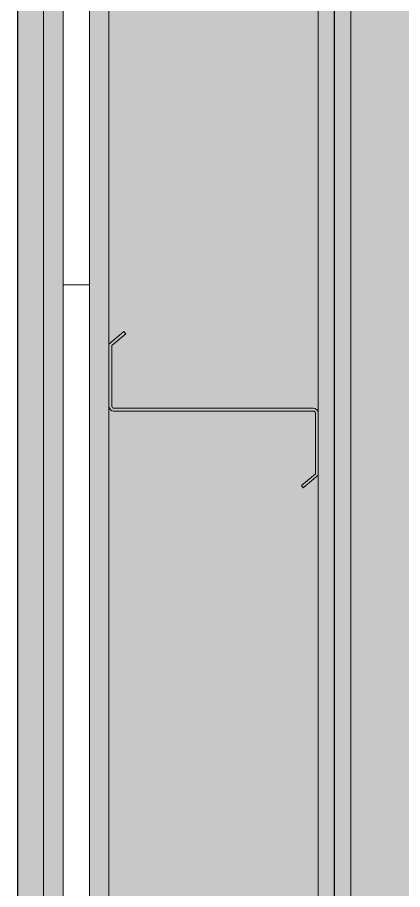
# Model space of a CAD drawing. Header units: inches. Extents: x -54868 to -186, y -265 to 853.
# Drawn here: x -16948.46 to -16933.73, y 174.92 to 208.23 of the extents above; entities that cross this region are included whole.
import ezdxf

# ---------------------------------------------------------------- set-up
doc = ezdxf.new("R2010")
doc.units = ezdxf.units.IN
doc.header["$MEASUREMENT"] = 0
for name, color, linetype, lineweight in [('A-WALL', 113, 'Continuous', 9), ('A-WALL-PATT', 111, 'Continuous', 9), ('L-SITE-WALL', 31, 'Continuous', 9), ('S-BEAM', 12, 'Continuous', 9), ('S-COLS', 52, 'Continuous', 9)]:
    doc.layers.add(name, color=color, linetype=linetype, lineweight=lineweight)

# ---------------------------------------------------------------- blocks, each defined once
blk = doc.blocks.new('Girt_Z - 8_D-V93-Section 1')
at = {"layer": 'S-BEAM', "lineweight": 15}
for p, q in [((21126.377, 196.232), (21125.803, 195.75)), ((21126.448, 196.148), (21126.377, 196.232)), ((21125.912, 195.699), (21126.448, 196.148)), ((21125.803, 195.75), (21125.803, 193.383)), ((21125.912, 193.379), (21125.912, 195.699)), ((21133.615, 193.305), (21125.99, 193.305)), ((21125.99, 193.195), (21133.615, 193.195)), ((21133.693, 193.12), (21133.693, 190.801)), ((21133.803, 190.75), (21133.803, 193.117)), ((21133.693, 190.801), (21133.158, 190.352)), ((21133.228, 190.268), (21133.803, 190.75)), ((21133.158, 190.352), (21133.228, 190.268))]:
    blk.add_line(p, q, dxfattribs=at)
for centre, radius, start, end in [((21125.99, 193.383), 0.188, 180, 270), ((21125.99, 193.383), 0.0782, 183.0424, 270), ((21133.615, 193.117), 0.188, 0, 90), ((21133.615, 193.117), 0.0782, 2.1227, 90)]:
    blk.add_arc(centre, radius, start, end, dxfattribs=at)

msp = doc.modelspace()

# ---------------------------------------------------------------- hatches: boundary and pattern name
at = {"layer": 'A-WALL-PATT'}
h = msp.add_hatch(dxfattribs=at)
h.set_pattern_fill('FP_21', color=256, style=0, pattern_type=2)
h.set_pattern_definition([(0, (22007.282, 102), (0, 24), []), (90, (22007.282, 102), (-24, 1e-15), [])])
h.paths.add_polyline_path([(-16946.70888, 0), (-16945.70888, 0), (-16945.70888, 241.25), (-16946.70888, 241.25), (-16946.70888, 95.20088)], flags=0)
at = {"layer": 'L-SITE-WALL'}
for points in [[(-16948.45888, 0), (-16947.45888, 0), (-16947.45888, 241.25), (-16948.45888, 241.25), (-16948.45888, 95.20088)], [(-16947.45888, 0), (-16946.70888, 0), (-16946.70888, 241.25), (-16947.45888, 241.25), (-16947.45888, 95.20088)], [(-16945.70888, 0), (-16944.95888, 0), (-16944.95888, 241.25), (-16945.70888, 241.25), (-16945.70888, 95.20088)], [(-16944.95888, 0), (-16936.95888, 0), (-16936.95888, 241.25), (-16944.95888, 241.25), (-16944.95888, 95.20088)], [(-16936.33388, 0), (-16936.33388, 241.25), (-16936.95888, 241.25), (-16936.95888, 0)]]:
    msp.add_hatch(color=256, dxfattribs=at).paths.add_polyline_path(points, flags=0)
at = {"layer": 'S-COLS'}
msp.add_hatch(color=256, dxfattribs=at).paths.add_polyline_path([(-16935.70888, 0), (-16935.70888, 380.58436), (-16936.95888, 381.75), (-16936.95888, 241.25), (-16936.33388, 241.25), (-16936.33388, 0)], flags=0)
h = msp.add_hatch(color=256, dxfattribs=at)
h.paths.add_polyline_path([(-16918.21248, 0), (-16892.39752, 340.19587), (-16893.22383, 340.28241), (-16894.97856, 341.72304), (-16893.91585, 341.61173), (-16933.0327, 378.08878), (-16935.70888, 378.20029), (-16935.70888, 0)], flags=0)
h.paths.add_polyline_path([(-16934.43707, 379.39838), (-16935.70888, 380.58436), (-16935.70888, 379.45137)], flags=0)

# ---------------------------------------------------------------- linework, layer by layer
at = {"layer": 'A-WALL'}
for p, q in [((-16947.45888, 241.25), (-16947.45888, 0)), ((-16946.70888, 241.25), (-16946.70888, 0)), ((-16945.70888, 241.25), (-16945.70888, 0)), ((-16944.95888, 241.25), (-16944.95888, 0)), ((-16936.95888, 241.25), (-16936.95888, 0))]:
    msp.add_line(p, q, dxfattribs=at)
at = {"layer": 'L-SITE-WALL', "lineweight": 25}
for p, q in [((-16948.45888, 241.25), (-16948.45888, 0)), ((-16936.33388, 0), (-16936.33388, 241.25))]:
    msp.add_line(p, q, dxfattribs=at)
at = {"layer": 'S-COLS'}
msp.add_line((-16935.70888, 0), (-16935.70888, 380.58436), dxfattribs=at)

# ---------------------------------------------------------------- block references
at = {"layer": 'S-BEAM'}
msp.add_blockref('Girt_Z - 8_D-V93-Section 1', (-38070.76169, 0), dxfattribs=at)

doc.saveas('drawing.dxf')
